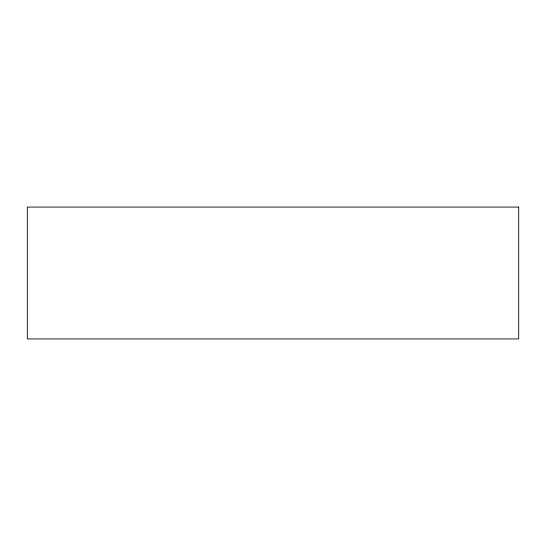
<?xml version="1.0" encoding="UTF-8"?>
<svg xmlns="http://www.w3.org/2000/svg" width="546" height="546" viewBox="0 0 546 546"><rect width="100%" height="100%" fill="white"/><g stroke="black" fill="none" stroke-linecap="round" stroke-linejoin="round"><path stroke-width="0.82" d="M518.7 207.077L27.3 207.077L27.3 338.923L518.7 338.923L518.7 207.077"/></g></svg>
